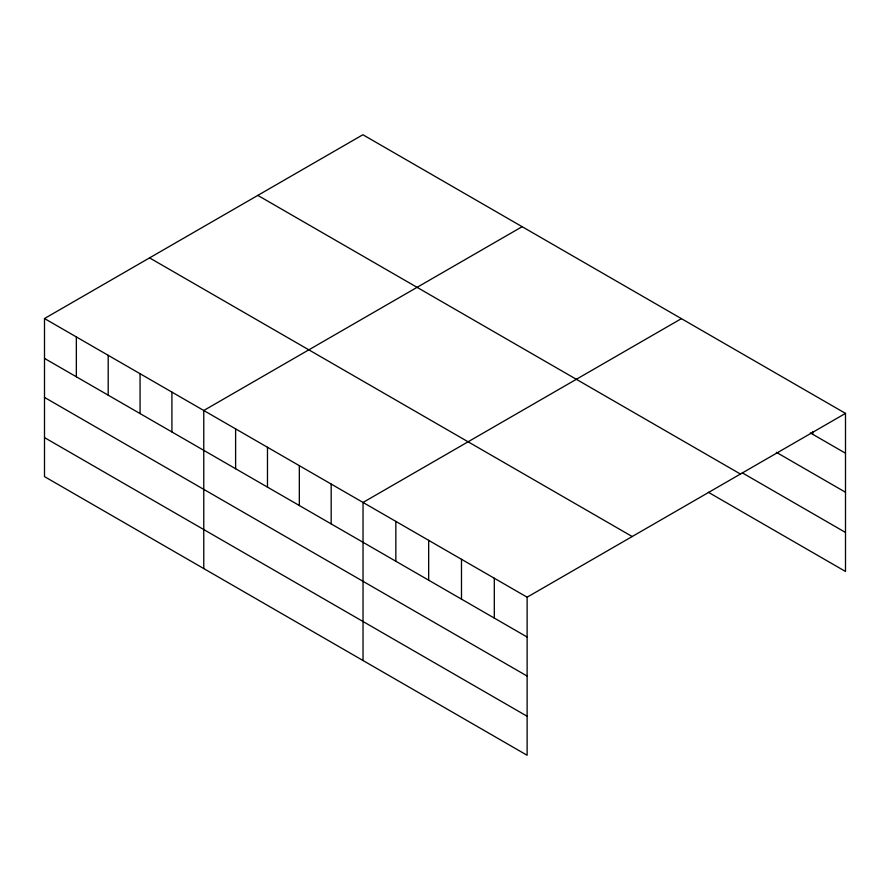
<?xml version="1.0" encoding="UTF-8"?>
<svg xmlns="http://www.w3.org/2000/svg" width="890" height="890" viewBox="0 0 890 890"><rect width="100%" height="100%" fill="white"/><g stroke="black" fill="none" stroke-linecap="round" stroke-linejoin="round"><path stroke-width="1.33" d="M527.125 676.055L527.125 597.19L44.5 318.542L44.5 476.617L527.125 755.265L527.125 676.055L44.5 397.407M708.362 492.281L845.5 571.458L845.5 413.383L362.875 134.735L44.5 318.542M522.141 226.683L203.766 410.501L203.766 568.577M681.406 318.642L363.031 502.45L363.031 660.525M527.125 597.19L845.5 413.383M810.334 432.918L845.5 453.221M776.347 452.32L845.5 492.237M742.36 472.89L845.5 532.442M257.811 195.388L740.435 474.036M149.565 257.889L632.189 536.525M44.5 358.392L527.125 637.04M44.5 437.602L527.125 716.25M812.681 431.528L812.681 434.276M494.306 578.244L494.306 618.083M461.487 559.287L461.487 599.137M428.668 540.341L428.668 580.191M395.85 521.395L395.85 561.245M331.18 484.06L331.18 523.91M299.329 465.67L299.329 505.52M267.478 447.281L267.478 487.119M235.616 428.891L235.616 468.73M171.915 392.112L171.915 431.95M140.064 373.711L140.064 413.561M108.202 355.321L108.202 395.171M76.351 336.932L76.351 376.782"/></g></svg>
